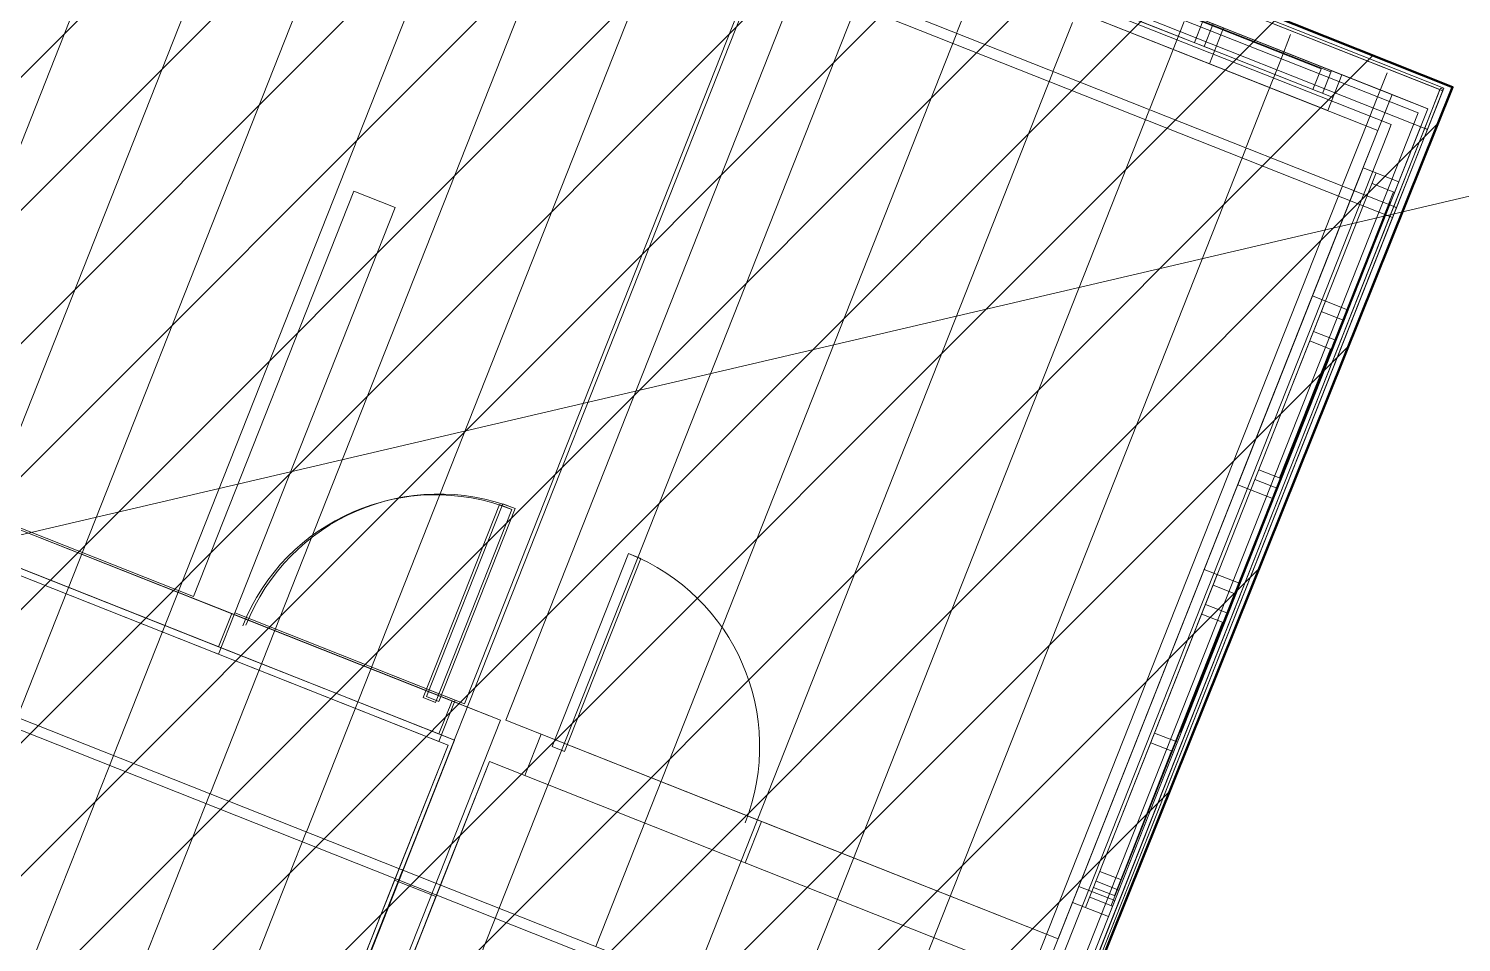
# Model space of a CAD drawing. Header units: metres. Extents: x -207 to 292, y -187 to 169.
# Drawn here: x -15.98 to -11.144, y 23.283 to 26.364 of the extents above; entities that cross this region are included whole.
import ezdxf

# ---------------------------------------------------------------- set-up
doc = ezdxf.new("R2010")
doc.units = ezdxf.units.M
doc.linetypes.add('Overhead', pattern=[0.003969, 0.002381, -0.001587])
for name, color, linetype, lineweight in [('A-CLNG', 7, 'Continuous', 9), ('A-DETL-GENF', 7, 'Continuous', 9), ('A-DETL-MEDM', 7, 'Continuous', 9), ('A-DOOR', 7, 'Continuous', 9), ('A-FLOR', 7, 'Continuous', 9), ('A-GLAZ', 7, 'Continuous', 9), ('A-ROOF', 7, 'Continuous', 9), ('A-ROOF-PATT', 7, 'Continuous', 9), ('C-BLDG-PADS', 7, 'Continuous', 9), ('C-TOPO', 7, 'Continuous', 9), ('edificios', 7, 'Continuous', 50), ('I-WALL', 7, 'Continuous', 9)]:
    doc.layers.add(name, color=color, linetype=linetype, lineweight=lineweight)
doc.layers.add('PR10-ARQ-PL-001-Emplazamiento-C-1_dwg', color=7, linetype='Continuous', lineweight=9, true_color=0x767676)
doc.layers.add('TEXTO', color=5, linetype='Continuous', lineweight=9, true_color=0x0000ff)

# ---------------------------------------------------------------- blocks, each defined once
blk = doc.blocks.new('FP_2-PLANTA EMPLAZAMIENTO ACTUALIZADO')
at = {"layer": 'A-ROOF'}
blk.add_line((-11.2034, 26.1643), (-31.7474, 34.2941), dxfattribs=at)
at = {"layer": 'A-ROOF-PATT', "color": 254, "true_color": 0xcbe5d8}
for p, q in [((-12.7824, 26.5144), (-12.847, 26.3512)), ((-12.457, 26.3856), (-12.5216, 26.2224)), ((-12.0796, 26.3881), (-12.1315, 26.2569)), ((-11.7205, 26.3443), (-11.7541, 26.2593)), ((-12.1315, 26.2569), (-12.1961, 26.0936)), ((-11.7541, 26.2593), (-11.8061, 26.1281)), ((-11.3951, 26.2155), (-11.4287, 26.1306)), ((-11.8061, 26.1281), (-11.8707, 25.9648)), ((-11.4287, 26.1306), (-11.4806, 25.9993)), ((-11.4806, 25.9993), (-11.5452, 25.836))]:
    blk.add_line(p, q, dxfattribs=at)
blk = doc.blocks.new('FP_3-PLANTA EMPLAZAMIENTO ACTUALIZADO')
at = {"layer": 'A-ROOF-PATT', "color": 254, "true_color": 0xcbe5d8}
for p, q in [((-15.6932, 23.9147), (-15.8125, 23.6133)), ((-15.3678, 23.786), (-15.4871, 23.4845)), ((-15.0423, 23.6572), (-15.1616, 23.3557)), ((-15.8125, 23.6133), (-15.9334, 23.3076)), ((-14.7169, 23.5284), (-14.8362, 23.2269)), ((-15.4871, 23.4845), (-15.608, 23.1789)), ((-14.3914, 23.3996), (-14.5107, 23.0981)), ((-15.1616, 23.3557), (-15.2826, 23.0501)), ((-15.9334, 23.3076), (-16.0531, 23.0054))]:
    blk.add_line(p, q, dxfattribs=at)
blk = doc.blocks.new('FCA_N_Ventana corredera - FCA_N_Ventana corredera B 0_60 X 1_60-2102320-PLANTA EMPLAZAMIENTO ACTUALIZADO')
at = {"layer": 'A-GLAZ'}
for p, q in [((0.8004, 0.065), (-0.7996, 0.065)), ((-0.7996, 0.065), (-0.7996, -0.065)), ((-0.7996, 0.065), (0.8004, 0.065)), ((-0.7615, -0.0175), (-0.7615, 0.065)), ((-0.7615, 0.065), (-0.7615, -0.0175)), ((0.0004, 0.0603), (-0.7615, 0.0603)), ((-0.7266, 0.065), (-0.7266, 0.0603)), ((-0.0346, 0.0627), (-0.7266, 0.0627)), ((-0.0346, 0.065), (-0.0346, 0.0603)), ((0.0004, 0.0603), (0.0004, 0.065)), ((0.0004, 0.0603), (0.7623, 0.0603)), ((0.0004, 0.0603), (0.0004, -0.0175)), ((0.0353, -0.0175), (0.0353, 0.0603)), ((0.0353, 0.058), (0.7273, 0.058)), ((0.7273, -0.0175), (0.7273, 0.0603)), ((0.7623, 0.065), (0.7623, -0.0175)), ((0.8004, -0.065), (0.8004, 0.065)), ((-0.7996, -0.0175), (0.8004, -0.0175)), ((-0.7996, -0.0175), (0.8004, -0.0175)), ((-0.7996, -0.065), (0.8004, -0.065))]:
    blk.add_line(p, q, dxfattribs=at)
blk = doc.blocks.new('FCA_N_Ventana corredera - FCA_N_Ventana corredera B 1_15 x 1_15-2103468-PLANTA EMPLAZAMIENTO ACTUALIZADO')
at = {"layer": 'A-GLAZ'}
for p, q in [((0.5754, 0.065), (-0.5746, 0.065)), ((-0.5746, 0.065), (-0.5746, -0.065)), ((-0.5746, 0.065), (0.5754, 0.065)), ((-0.5365, -0.0175), (-0.5365, 0.065)), ((-0.5365, 0.065), (-0.5365, -0.0175)), ((0.0004, 0.0603), (-0.5365, 0.0603)), ((-0.5016, 0.065), (-0.5016, 0.0603)), ((-0.0346, 0.0627), (-0.5016, 0.0627)), ((-0.0346, 0.065), (-0.0346, 0.0603)), ((0.0004, 0.0603), (0.0004, 0.065)), ((0.0004, 0.0603), (0.5373, 0.0603)), ((0.0004, 0.0603), (0.0004, -0.0175)), ((0.0353, -0.0175), (0.0353, 0.0603)), ((0.0353, 0.058), (0.5023, 0.058)), ((0.5023, -0.0175), (0.5023, 0.0603)), ((0.5373, 0.065), (0.5373, -0.0175)), ((0.5754, -0.065), (0.5754, 0.065)), ((-0.5746, -0.0175), (0.5754, -0.0175)), ((-0.5746, -0.0175), (0.5754, -0.0175)), ((-0.5746, -0.065), (0.5754, -0.065))]:
    blk.add_line(p, q, dxfattribs=at)
blk = doc.blocks.new('FCA_N_Ventana corredera - FCA_N_Ventana corredera B 0_60 X 2_20-2104160-PLANTA EMPLAZAMIENTO ACTUALIZADO')
at = {"layer": 'A-GLAZ'}
for p, q in [((1.1004, 0.065), (-1.0996, 0.065)), ((-1.0996, 0.065), (-1.0996, -0.065)), ((-1.0996, 0.065), (1.1004, 0.065)), ((-1.0615, -0.0175), (-1.0615, 0.065)), ((-1.0615, 0.065), (-1.0615, -0.0175)), ((0.0004, 0.0603), (-1.0615, 0.0603)), ((-1.0266, 0.065), (-1.0266, 0.0603)), ((-0.0346, 0.0627), (-1.0266, 0.0627)), ((-0.0346, 0.065), (-0.0346, 0.0603)), ((0.0004, 0.0603), (0.0004, 0.065)), ((0.0004, 0.0603), (1.0623, 0.0603)), ((0.0004, 0.0603), (0.0004, -0.0175)), ((0.0353, -0.0175), (0.0353, 0.0603)), ((0.0353, 0.058), (1.0273, 0.058)), ((1.0273, -0.0175), (1.0273, 0.0603)), ((1.0623, 0.065), (1.0623, -0.0175)), ((1.1004, -0.065), (1.1004, 0.065)), ((-1.0996, -0.0175), (1.1004, -0.0175)), ((-1.0996, -0.0175), (1.1004, -0.0175)), ((-1.0996, -0.065), (1.1004, -0.065))]:
    blk.add_line(p, q, dxfattribs=at)
blk = doc.blocks.new('M_Door-Exterior-Single-Two_Lite - FCA_N_Puerta de aluminio  700 x 2000mm-2107345-PLANTA EMPLAZAMIENTO ACTUALIZADO')
at = {"layer": 'A-DOOR'}
for p, q in [((0.35, 0.75635), (0.305, 0.75635)), ((0.305, 0.75635), (0.305, 0.05635)), ((0.35, 0.05635), (0.35, 0.75635)), ((0.305, 0.05635), (0.35, 0.05635))]:
    blk.add_line(p, q, dxfattribs=at)
blk.add_arc((0.35, 0.05635), 0.7, 90, 180, dxfattribs=at)
blk = doc.blocks.new('M_Door-Exterior-Single-Two_Lite - FCA_N_Puerta de aluminio  700 x 2000mm-2107383-PLANTA EMPLAZAMIENTO ACTUALIZADO')
at = {"layer": 'A-DOOR'}
for p, q in [((0.305, -0.05635), (0.35, -0.05635)), ((0.305, -0.75635), (0.305, -0.05635)), ((0.35, -0.05635), (0.35, -0.75635)), ((0.35, -0.75635), (0.305, -0.75635))]:
    blk.add_line(p, q, dxfattribs=at)
blk.add_arc((0.35, -0.05635), 0.7, 180, 270, dxfattribs=at)
blk = doc.blocks.new('M_Door-Opening - 800 x 2100 mm-2107591-PLANTA EMPLAZAMIENTO ACTUALIZADO')
at = {"layer": 'A-DETL-GENF', "linetype": 'Overhead'}
for p, q in [((0.3918, 0.075), (-0.4082, 0.075)), ((-0.4082, -0.075), (0.3918, -0.075))]:
    blk.add_line(p, q, dxfattribs=at)
at = {"layer": 'A-DETL-MEDM'}
for p, q in [((-0.4082, 0.075), (-0.4082, -0.075)), ((0.3918, -0.075), (0.3918, 0.075))]:
    blk.add_line(p, q, dxfattribs=at)
blk = doc.blocks.new('M_Door-Exterior-Single-Two_Lite - FCA_N_Puerta de aluminio  700 x 2000mm-2108333-PLANTA EMPLAZAMIENTO ACTUALIZADO')
at = {"layer": 'A-DOOR'}
for p, q in [((0.35, 0.74135), (0.305, 0.74135)), ((0.305, 0.74135), (0.305, 0.04135)), ((0.35, 0.04135), (0.35, 0.74135)), ((0.305, 0.04135), (0.35, 0.04135))]:
    blk.add_line(p, q, dxfattribs=at)
blk.add_arc((0.35, 0.04135), 0.7, 90, 180, dxfattribs=at)
blk = doc.blocks.new('YADRAN_LASQUEMAS_ARQ_MO_001_OFIC ADM_rvt-1-PLANTA EMPLAZAMIENTO ACTUALIZADO')
at = {"layer": 'A-ROOF-PATT', "true_color": 0x008040}
h = blk.add_hatch(dxfattribs=at)
h.set_pattern_fill('FP_5', color=116, style=0, pattern_type=2)
h.set_pattern_definition([(248.41, (-22.244, 28.286), (0.325444, -0.128787), [])])
h.paths.add_polyline_path([(-12.5818, 22.6812), (-11.3628, 25.7615), (-31.9067, 33.8913), (-33.1257, 30.811), (-12.6323, 22.7012)])
at = {"layer": 'A-CLNG'}
for p, q in [((-11.4262, 26.0212), (-18.7421, 28.9163)), ((-18.7421, 28.9163), (-11.4262, 26.0212)), ((-19.8236, 26.1833), (-14.3872, 24.032)), ((-14.3872, 24.032), (-19.8236, 26.1833)), ((-14.5429, 23.9646), (-19.8677, 26.0718)), ((-19.8677, 26.0718), (-14.5429, 23.9646)), ((-12.8955, 22.3082), (-11.4262, 26.0212)), ((-11.4262, 26.0212), (-12.8955, 22.3082)), ((-14.3872, 24.032), (-14.775, 23.052)), ((-14.775, 23.052), (-14.3872, 24.032)), ((-15.1932, 22.3213), (-14.5429, 23.9646)), ((-14.5429, 23.9646), (-15.1932, 22.3213))]:
    blk.add_line(p, q, dxfattribs=at)
at = {"layer": 'A-FLOR'}
for p, q in [((-18.7618, 28.9617), (-11.3808, 26.0409)), ((-11.3808, 26.0409), (-18.7618, 28.9617)), ((-17.5414, 28.5541), (-11.2899, 26.0802)), ((-11.2899, 26.0802), (-17.5414, 28.5541)), ((-11.2899, 26.0802), (-12.557, 22.8784)), ((-12.557, 22.8784), (-11.2899, 26.0802)), ((-11.3808, 26.0409), (-11.3936, 26.0083)), ((-11.3936, 26.0083), (-11.3808, 26.0409)), ((-11.3936, 26.0083), (-14.4335, 18.3267)), ((-14.4335, 18.3267), (-11.3936, 26.0083))]:
    blk.add_line(p, q, dxfattribs=at)
at = {"layer": 'A-ROOF'}
for p, q in [((-11.2034, 26.1643), (-31.7474, 34.2941)), ((-31.8026, 34.1546), (-11.2586, 26.0248)), ((-11.3762, 25.7278), (-31.9201, 33.8576)), ((-31.9067, 33.8913), (-11.3628, 25.7615)), ((-33.1257, 30.811), (-12.5818, 22.6812)), ((-12.5951, 22.6475), (-33.1391, 30.7772)), ((-11.2034, 26.1643), (-11.3628, 25.7615)), ((-11.2034, 26.1643), (-11.2586, 26.0248)), ((-11.3762, 25.7278), (-11.2586, 26.0248)), ((-11.3762, 25.7278), (-12.5951, 22.6475)), ((-12.5818, 22.6812), (-11.3628, 25.7615))]:
    blk.add_line(p, q, dxfattribs=at)
at = {"layer": 'I-WALL'}
for p, q in [((-19.3932, 29.3138), (-11.3783, 26.1421)), ((-11.2071, 26.155), (-18.9381, 29.2143)), ((-18.9381, 29.2143), (-11.2164, 26.1587)), ((-11.2034, 26.1643), (-18.9344, 29.2236)), ((-18.9344, 29.2236), (-11.2034, 26.1643)), ((-11.4262, 26.0212), (-19.441, 29.1929)), ((-11.3808, 26.0409), (-18.7618, 28.9617)), ((-18.7618, 28.9617), (-11.3808, 26.0409)), ((-18.7421, 28.9163), (-11.4262, 26.0212)), ((-11.2575, 26.0942), (-17.9283, 28.7341)), ((-14.5095, 24.0874), (-13.4304, 26.8143)), ((-13.4304, 26.8143), (-14.5095, 24.0874)), ((-11.5472, 26.2089), (-13.035, 26.7976)), ((-13.035, 26.7976), (-11.5472, 26.2089)), ((-14.37, 24.0322), (-13.2909, 26.7591)), ((-13.2909, 26.7591), (-14.37, 24.0322)), ((-13.2909, 26.7591), (-11.4262, 26.0212)), ((-11.4262, 26.0212), (-13.2909, 26.7591)), ((-11.595, 26.088), (-13.0828, 26.6768)), ((-13.0828, 26.6768), (-11.595, 26.088)), ((-11.9949, 26.2463), (-13.0642, 26.6694)), ((-13.0642, 26.6694), (-11.9949, 26.2463)), ((-11.9949, 26.2463), (-11.9471, 26.3671)), ((-11.9471, 26.3671), (-11.9949, 26.2463)), ((-19.8236, 26.1833), (-14.4987, 24.0762)), ((-15.295, 24.3913), (-19.8236, 26.1833)), ((-19.8212, 26.1894), (-15.4235, 24.4491)), ((-15.4235, 24.4491), (-19.8212, 26.1894)), ((-11.595, 26.088), (-11.5472, 26.2089)), ((-11.5472, 26.2089), (-11.595, 26.088)), ((-11.2146, 26.1633), (-11.3725, 25.7642)), ((-11.2053, 26.1596), (-11.2146, 26.1633)), ((-11.2034, 26.1643), (-11.2071, 26.155)), ((-11.2071, 26.155), (-11.2034, 26.1643)), ((-11.3783, 26.1421), (-11.4959, 25.8451)), ((-11.3783, 26.1421), (-11.4262, 26.0212)), ((-11.2575, 26.0942), (-11.3783, 26.1421)), ((-11.3632, 25.7606), (-11.2053, 26.1596)), ((-11.2164, 26.1587), (-11.2679, 26.0285)), ((-11.2586, 26.0248), (-11.2071, 26.155)), ((-14.5429, 23.9646), (-19.8677, 26.0718)), ((-19.8677, 26.0718), (-15.3392, 24.2797)), ((-11.375, 25.7972), (-11.2575, 26.0942)), ((-11.2575, 26.0942), (-11.3053, 25.9734)), ((-19.8764, 26.0499), (-15.3392, 24.2545)), ((-14.5647, 23.948), (-19.8764, 26.0499)), ((-11.4262, 26.0212), (-12.8955, 22.3082)), ((-12.5053, 23.2943), (-11.4262, 26.0212)), ((-11.4262, 26.0212), (-12.5053, 23.2943)), ((-11.3936, 26.0083), (-11.3808, 26.0409)), ((-11.3808, 26.0409), (-11.3936, 26.0083)), ((-11.3855, 25.7315), (-11.2679, 26.0285)), ((-11.2586, 26.0248), (-11.3762, 25.7278)), ((-11.2679, 26.0285), (-11.2586, 26.0248)), ((-14.4463, 18.2941), (-11.3936, 26.0083)), ((-11.3936, 26.0083), (-14.4463, 18.2941)), ((-12.5245, 22.8924), (-11.3053, 25.9734)), ((-11.8991, 24.8262), (-11.4759, 25.8955)), ((-11.4759, 25.8955), (-11.8991, 24.8262)), ((-11.355, 25.8477), (-11.4759, 25.8955)), ((-11.355, 25.8477), (-11.4759, 25.8955)), ((-12.7388, 22.7043), (-11.4959, 25.8451)), ((-11.7782, 24.7784), (-11.355, 25.8477)), ((-11.355, 25.8477), (-11.7782, 24.7784)), ((-14.8824, 25.8166), (-15.4235, 24.4491)), ((-15.4235, 24.4491), (-14.8824, 25.8166)), ((-14.8824, 25.8166), (-14.7429, 25.7614)), ((-14.8824, 25.8166), (-14.7429, 25.7614)), ((-11.375, 25.7972), (-12.6179, 22.6565)), ((-14.7429, 25.7614), (-15.284, 24.3939)), ((-15.284, 24.3939), (-14.7429, 25.7614)), ((-11.3855, 25.7315), (-12.6044, 22.6511)), ((-12.5951, 22.6475), (-11.3762, 25.7278)), ((-12.5911, 22.6849), (-11.3725, 25.7642)), ((-11.3632, 25.7606), (-12.5818, 22.6812)), ((-11.3725, 25.7642), (-11.3632, 25.7606)), ((-12.4567, 23.4172), (-11.6471, 25.4628)), ((-11.6471, 25.4628), (-12.4567, 23.4172)), ((-11.5263, 25.415), (-11.6471, 25.4628)), ((-11.5263, 25.415), (-11.6471, 25.4628)), ((-12.3358, 23.3693), (-11.5263, 25.415)), ((-11.5263, 25.415), (-12.3358, 23.3693)), ((-11.8991, 24.8262), (-11.7782, 24.7784)), ((-11.7782, 24.7784), (-11.8991, 24.8262)), ((-12.4353, 23.4712), (-12.0121, 24.5406)), ((-12.0121, 24.5406), (-12.4353, 23.4712)), ((-11.8912, 24.4927), (-12.0121, 24.5406)), ((-11.8912, 24.4927), (-12.0121, 24.5406)), ((-12.3144, 23.4234), (-11.8912, 24.4927)), ((-11.8912, 24.4927), (-12.3144, 23.4234)), ((-15.284, 24.3939), (-15.3392, 24.2545)), ((-15.3392, 24.2545), (-15.284, 24.3939)), ((-15.295, 24.3913), (-15.3392, 24.2797)), ((-15.3392, 24.2797), (-15.295, 24.3913)), ((-14.5511, 24.0969), (-15.295, 24.3913)), ((-15.284, 24.3939), (-14.5095, 24.0874)), ((-14.5402, 24.0996), (-15.284, 24.3939)), ((-15.3392, 24.2797), (-14.5953, 23.9853)), ((-15.3392, 24.2545), (-14.5954, 23.9601)), ((-14.5954, 23.9601), (-14.5402, 24.0996)), ((-14.5954, 23.9601), (-14.5402, 24.0996)), ((-14.5953, 23.9853), (-14.5511, 24.0969)), ((-14.5953, 23.9853), (-14.5511, 24.0969)), ((-14.4987, 24.0762), (-14.5511, 24.0969)), ((-14.5095, 24.0874), (-14.5402, 24.0996)), ((-14.4987, 24.0762), (-14.3872, 24.032)), ((-14.3872, 24.032), (-14.4987, 24.0762)), ((-14.775, 23.052), (-14.3872, 24.032)), ((-14.3872, 24.032), (-14.775, 23.052)), ((-14.2502, 23.9848), (-14.37, 24.0322)), ((-14.37, 24.0322), (-12.5053, 23.2943)), ((-15.2115, 22.3135), (-14.5647, 23.948)), ((-15.1932, 22.3213), (-14.5429, 23.9646)), ((-14.5429, 23.9646), (-15.1932, 22.3213)), ((-14.5647, 23.948), (-14.745, 23.4924)), ((-14.5954, 23.9601), (-14.5647, 23.948)), ((-14.5953, 23.9853), (-14.5429, 23.9646)), ((-14.2502, 23.9848), (-14.3054, 23.8453)), ((-14.2502, 23.9848), (-14.3054, 23.8453)), ((-13.5063, 23.6904), (-14.2502, 23.9848)), ((-14.4252, 23.8928), (-15.072, 22.2583)), ((-14.6055, 23.4372), (-14.4252, 23.8928)), ((-12.5605, 23.1548), (-14.4252, 23.8928)), ((-14.4252, 23.8928), (-14.3054, 23.8453)), ((-14.3054, 23.8453), (-13.5615, 23.551)), ((-13.5615, 23.551), (-13.5063, 23.6904)), ((-13.5063, 23.6904), (-13.5615, 23.551)), ((-12.5053, 23.2943), (-13.5063, 23.6904)), ((-13.5615, 23.551), (-12.5605, 23.1548)), ((-14.745, 23.4924), (-15.0393, 22.7485)), ((-14.6055, 23.4372), (-14.745, 23.4924)), ((-14.6055, 23.4372), (-14.745, 23.4924)), ((-12.4353, 23.4712), (-12.3144, 23.4234)), ((-12.3144, 23.4234), (-12.4353, 23.4712)), ((-14.8999, 22.6933), (-14.6055, 23.4372)), ((-12.4567, 23.4172), (-12.3358, 23.3693)), ((-12.3358, 23.3693), (-12.4567, 23.4172))]:
    blk.add_line(p, q, dxfattribs=at)
at = {"layer": 'A-DOOR', "lineweight": 9}
for name, p, rotation in [('M_Door-Exterior-Single-Two_Lite - FCA_N_Puerta de aluminio  700 x 2000mm-2107345-PLANTA EMPLAZAMIENTO ACTUALIZADO', (-14.942, 24.1711), 338.4099999999995), ('M_Door-Exterior-Single-Two_Lite - FCA_N_Puerta de aluminio  700 x 2000mm-2108333-PLANTA EMPLAZAMIENTO ACTUALIZADO', (-14.9475, 24.1824), 338.4099999999995), ('M_Door-Exterior-Single-Two_Lite - FCA_N_Puerta de aluminio  700 x 2000mm-2107383-PLANTA EMPLAZAMIENTO ACTUALIZADO', (-13.9082, 23.762), 158.4099999999995), ('M_Door-Opening - 800 x 2100 mm-2107591-PLANTA EMPLAZAMIENTO ACTUALIZADO', (-14.8254, 23.0853), 248.4099999999996)]:
    blk.add_blockref(name, p, dxfattribs=dict(at, rotation=rotation))
at = {"layer": 'A-GLAZ', "lineweight": 9}
for name, p, rotation in [('FCA_N_Ventana corredera - FCA_N_Ventana corredera B 0_60 X 1_60-2102320-PLANTA EMPLAZAMIENTO ACTUALIZADO', (-12.3153, 26.443), 338.4099999999995), ('FCA_N_Ventana corredera - FCA_N_Ventana corredera B 1_15 x 1_15-2103468-PLANTA EMPLAZAMIENTO ACTUALIZADO', (-12.506, 26.5184), 338.4099999999995), ('FCA_N_Ventana corredera - FCA_N_Ventana corredera B 1_15 x 1_15-2103468-PLANTA EMPLAZAMIENTO ACTUALIZADO', (-11.6269, 25.3373), 248.4099999999996), ('FCA_N_Ventana corredera - FCA_N_Ventana corredera B 0_60 X 2_20-2104160-PLANTA EMPLAZAMIENTO ACTUALIZADO', (-11.9913, 24.4164), 248.4099999999996), ('FCA_N_Ventana corredera - FCA_N_Ventana corredera B 1_15 x 1_15-2103468-PLANTA EMPLAZAMIENTO ACTUALIZADO', (-12.1631, 23.9823), 248.4099999999996)]:
    blk.add_blockref(name, p, dxfattribs=dict(at, rotation=rotation))
at = {"layer": 'A-ROOF'}
for name in ['FP_2-PLANTA EMPLAZAMIENTO ACTUALIZADO', 'FP_3-PLANTA EMPLAZAMIENTO ACTUALIZADO']:
    blk.add_blockref(name, (0, 0), dxfattribs=at)
blk = doc.blocks.new('PR10-ARQ-PL-001-Emplazamiento-C-1_dwg-674643-PLANTA EMPLAZAMIENTO ACTUALIZADO')
at = {"lineweight": 9, "true_color": 0x0000ff}
h = blk.add_hatch(dxfattribs=at)
h.set_pattern_fill('FP_4', color=5, style=0, pattern_type=2)
h.set_pattern_definition([(45, (0, 0), (-0.2245064, 0.2245064), [])])
h.paths.add_polyline_path([(-14.4361, 18.0516), (-11.1737, 26.1672), (-21.4683, 30.261), (-24.7306, 22.1454), (-14.5145, 18.0828)])
at = {"lineweight": 9, "flags": 128}
blk.add_lwpolyline([(-17.2751, 28.5935), (-11.1737, 26.1672), (-12.4293, 23.0439)], dxfattribs=at)
at = {"layer": 'C-BLDG-PADS', "flags": 128}
blk.add_lwpolyline([(-17.2751, 28.5935), (-11.1737, 26.1672), (-12.4293, 23.0439)], dxfattribs=at)
at = {"layer": 'C-TOPO', "flags": 128}
for points in [[(-17.2751, 28.5935), (-15.3721, 27.8367), (-11.1737, 26.1672), (-12.4293, 23.0439)], [(-17.2751, 28.5935), (-15.3721, 27.8367), (-11.1737, 26.1672), (-12.4293, 23.0439)], [(-12.4293, 23.0439), (-11.1737, 26.1672), (-15.3721, 27.8367), (-17.2751, 28.5935)], [(-12.4293, 23.0439), (-11.1737, 26.1672), (-17.2751, 28.5935)]]:
    blk.add_lwpolyline(points, dxfattribs=at)
at = {"layer": 'edificios', "flags": 128}
blk.add_lwpolyline([(-12.4293, 23.0439), (-11.1737, 26.1672), (-17.2751, 28.5935)], dxfattribs=at)
at = {"layer": 'TEXTO'}
blk.add_line((-11.3714, 25.7398), (-17.9194, 24.2101), dxfattribs=at)
at = {"layer": 'TEXTO', "flags": 128}
blk.add_lwpolyline([(38.7741, 28.6168), (0.944, 28.6168), (-11.3714, 25.7398)], dxfattribs=at)

msp = doc.modelspace()

# ---------------------------------------------------------------- linework, layer by layer
at = {"layer": 'C-BLDG-PADS'}
for p, q in [((-17.5058, 28.6853), (-11.1737, 26.1672)), ((-11.1737, 26.1672), (-12.4872, 22.8998))]:
    msp.add_line(p, q, dxfattribs=at)
at = {"layer": 'C-TOPO'}
for p, q in [((-11.1737, 26.1672), (-17.5058, 28.6853)), ((-15.3721, 27.8367), (-11.1737, 26.1672)), ((-11.1737, 26.1672), (-15.3721, 27.8367)), ((-11.1737, 26.1672), (-15.3721, 27.8367)), ((-11.1737, 26.1672), (-12.4872, 22.8998)), ((-12.4872, 22.8998), (-11.1737, 26.1672)), ((-12.4872, 22.8998), (-11.1737, 26.1672)), ((-12.4872, 22.8998), (-11.1737, 26.1672))]:
    msp.add_line(p, q, dxfattribs=at)

# ---------------------------------------------------------------- block references
at = {"lineweight": 5}
msp.add_blockref('YADRAN_LASQUEMAS_ARQ_MO_001_OFIC ADM_rvt-1-PLANTA EMPLAZAMIENTO ACTUALIZADO', (0, 0), dxfattribs=at)
at = {"layer": 'PR10-ARQ-PL-001-Emplazamiento-C-1_dwg', "color": 7}
msp.add_blockref('PR10-ARQ-PL-001-Emplazamiento-C-1_dwg-674643-PLANTA EMPLAZAMIENTO ACTUALIZADO', (0, 0), dxfattribs=at)

doc.saveas('drawing.dxf')
